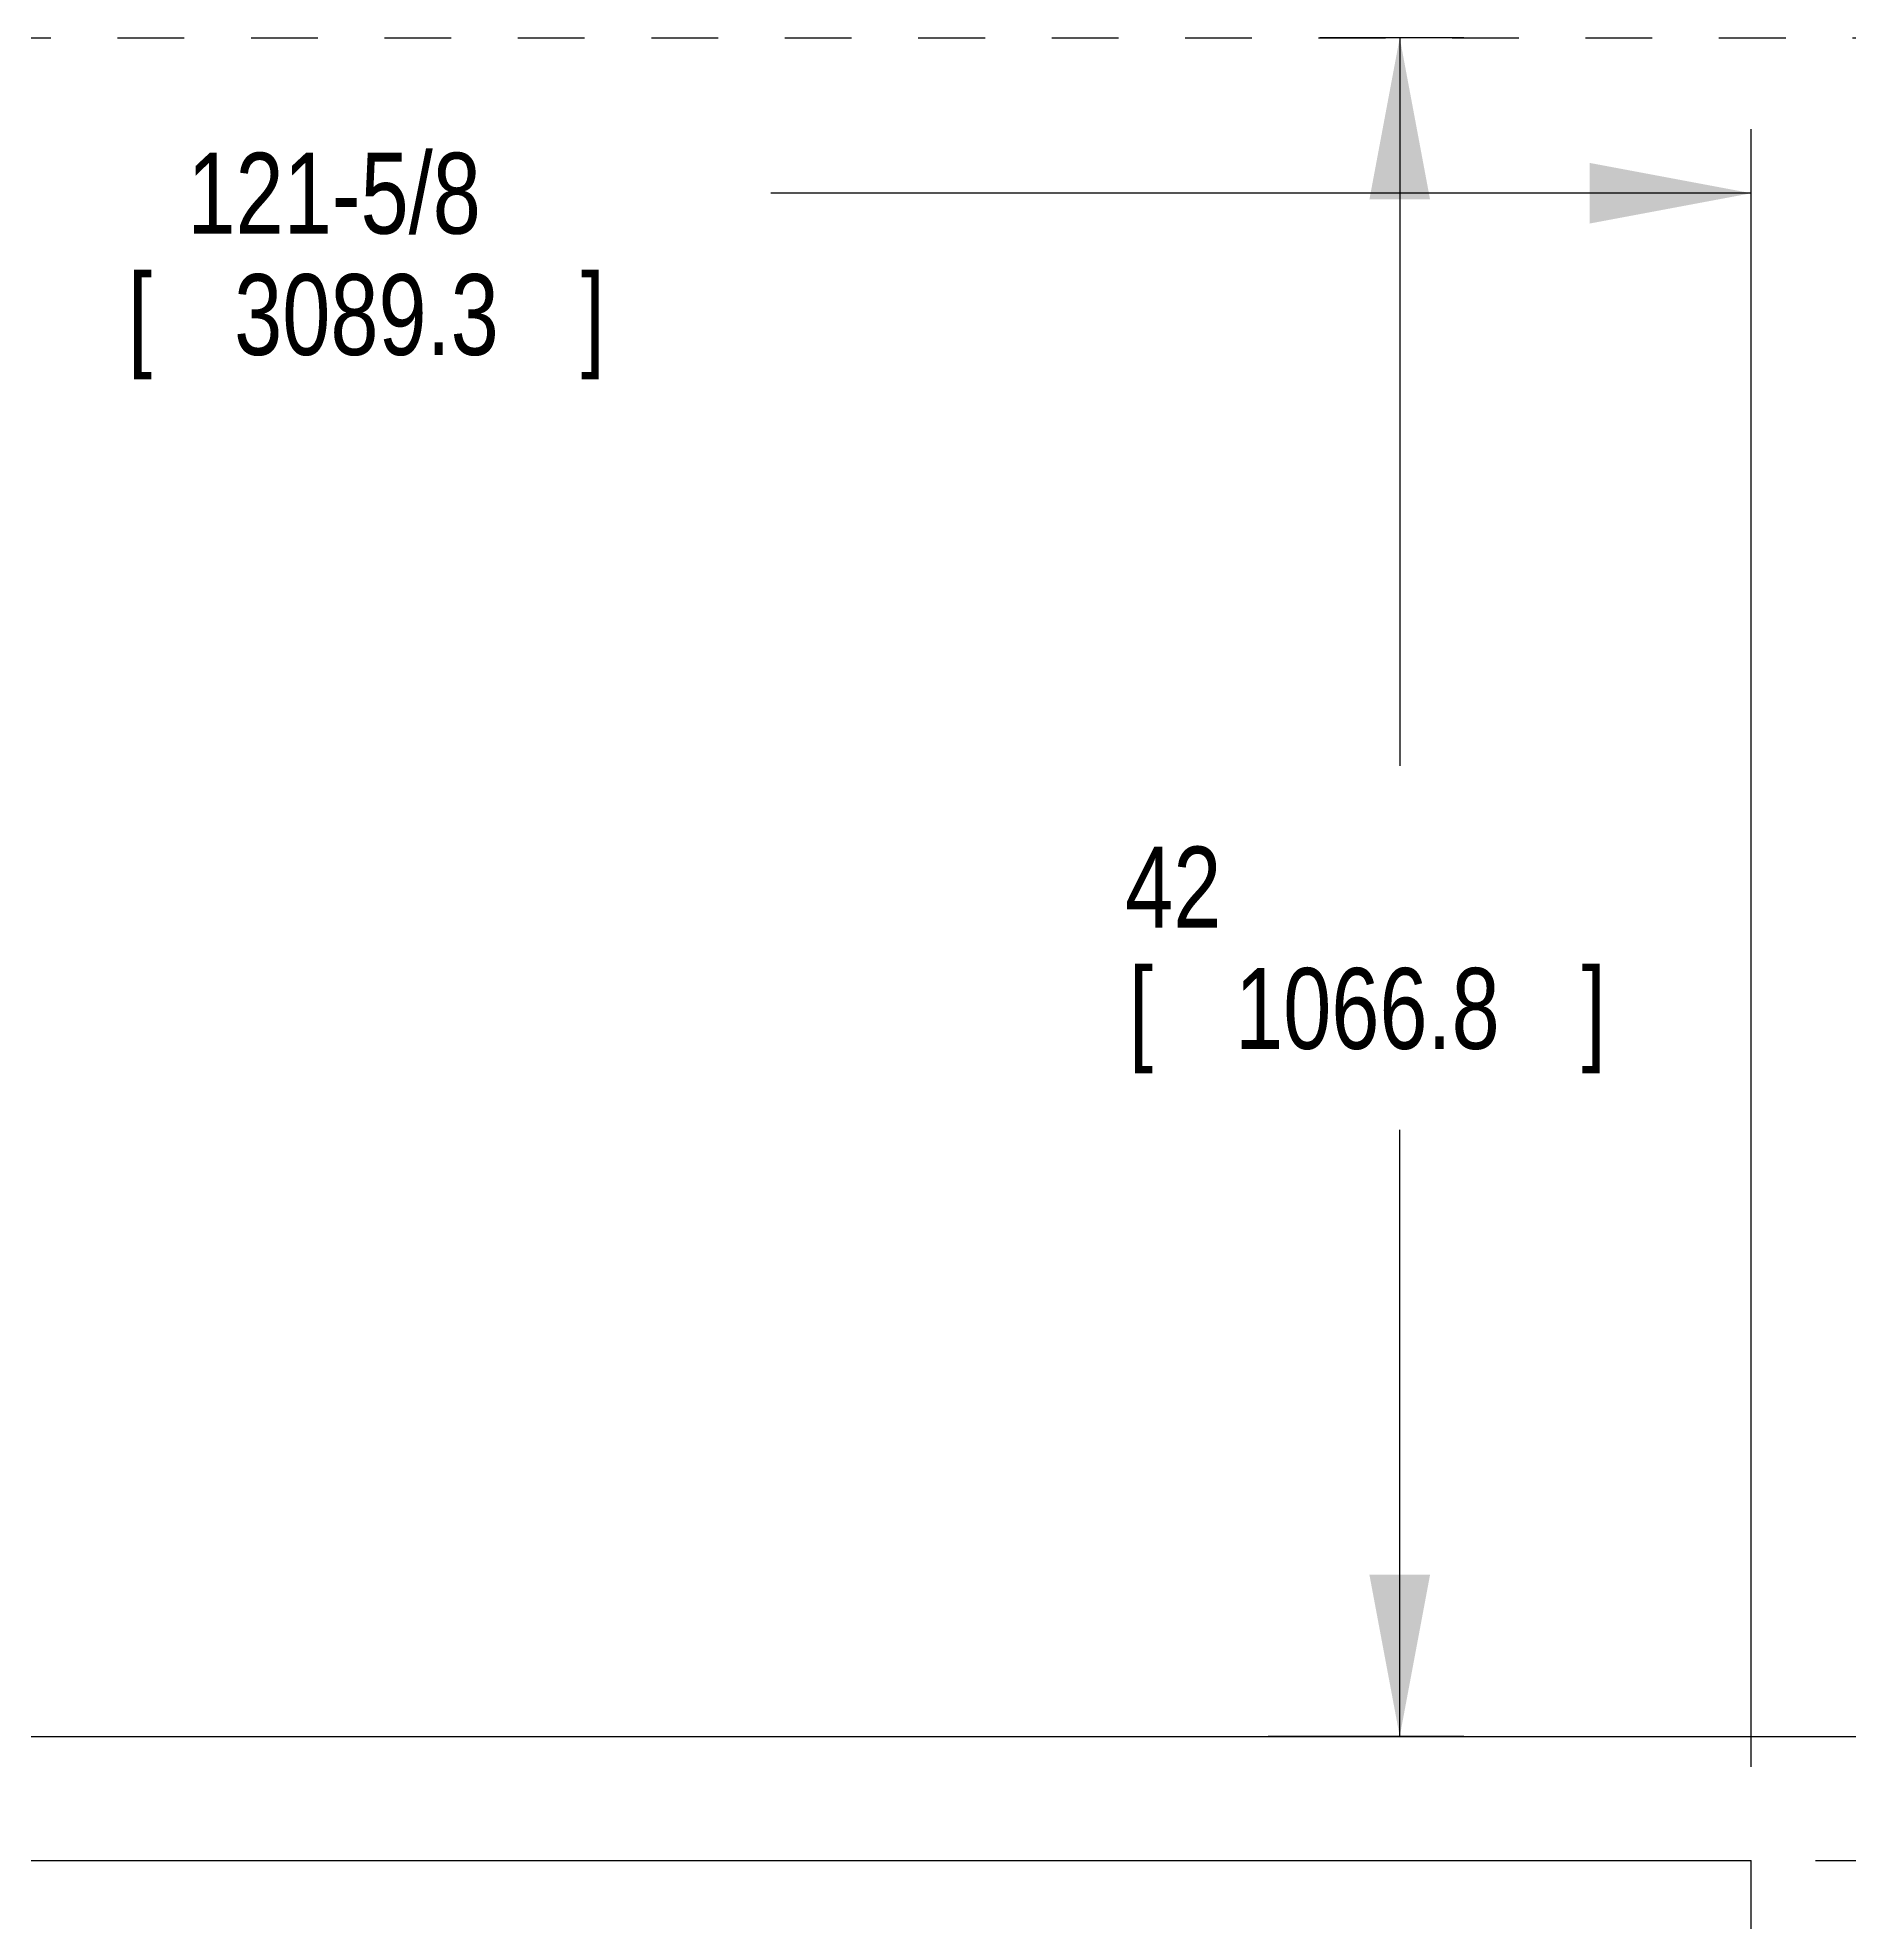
# Model space of a CAD drawing. Extents: x 0 to 300, y 0 to 250.
# Drawn here: x 202.62 to 247.42, y 165.24 to 211.83 of the extents above; entities that cross this region are included whole.
import ezdxf
from ezdxf.enums import TextEntityAlignment as Align

# ---------------------------------------------------------------- set-up
doc = ezdxf.new("R2010")
doc.units = 0
doc.header["$LTSCALE"] = 16.5
doc.linetypes.add('DASHED', pattern=[0.2, 0.1, -0.1])
doc.layers.get('0').update_dxf_attribs({"linetype": 'CONTINUOUS'})
for name, color, linetype in [('CURB-14', 6, 'CONTINUOUS'), ('CURB-14-DIM', 6, 'CONTINUOUS'), ('CURB-24', 6, 'CONTINUOUS'), ('CURB-24-DIM', 6, 'CONTINUOUS'), ('SERVCLEAR', 1, 'CONTINUOUS'), ('SERVCLRDIM', 1, 'CONTINUOUS'), ('UNIT-SOL', 7, 'CONTINUOUS')]:
    doc.layers.add(name, color=color, linetype=linetype)
doc.styles.get("Standard").update_dxf_attribs({"font": 'txt', "width": 0.8})
doc.dimstyles.get("Standard").update_dxf_attribs({"dimtxt": 0.18, "dimasz": 0.18, "dimexe": 0.18, "dimexo": 0.0625, "dimgap": 0.09, "dimtad": 0, "dimtih": 1, "dimtoh": 1, "dimzin": 0, "dimcen": 0.09, "dimazin": 3, "dimtfac": 1, "dimtofl": 0, "dimtmove": 0, "dimatfit": 3})

# ---------------------------------------------------------------- blocks, each defined once
blk = doc.blocks.new('_FILLED')
at = {"color": 0, "linetype": 'ByBlock'}
blk.add_solid([(0, 0), (-1, 0.1875), (-1, -0.1875)], dxfattribs=at)
blk = doc.blocks.new('*D12')
at = {"layer": 'SERVCLRDIM', "color": 1, "linetype": 'CONTINUOUS'}
for p, q in [((237.893, 211.83), (234.326, 211.83)), ((236.306, 211.83), (236.306, 193.83)), ((236.306, 169.83), (236.306, 184.83)), ((237.893, 169.83), (233.053, 169.83))]:
    blk.add_line(p, q, dxfattribs=at)
at = {"layer": 'SERVCLRDIM', "color": 1, "linetype": 'CONTINUOUS', "xscale": 4, "yscale": 4, "zscale": 4}
for p, rotation in [((236.306, 211.83), 90), ((236.306, 169.83), 270)]:
    blk.add_blockref('_FILLED', p, dxfattribs=dict(at, rotation=rotation))
at = {"layer": 'SERVCLRDIM', "color": 1, "linetype": 'CONTINUOUS', "width": 0.8}
for s, p in [('42', (230.706, 189.83)), ('[', (229.906, 186.83)), ('1066.8', (235.506, 186.83)), (']', (241.106, 186.83))]:
    blk.add_text(s, height=2, dxfattribs=at).set_placement(p, align=Align.CENTER)
blk = doc.blocks.new('*D36')
at = {"layer": 'CURB-14-DIM', "color": 6, "linetype": 'CONTINUOUS'}
for p, q in [((123.375, 203.982), (123.375, 209.572)), ((245, 169.084), (245, 209.572)), ((123.375, 207.985), (202.354, 207.985)), ((245, 207.985), (220.754, 207.985)), ((123.375, 196.274), (123.375, 200.662)), ((123.375, 168.019), (123.375, 192.302))]:
    blk.add_line(p, q, dxfattribs=at)
at = {"layer": 'CURB-14-DIM', "color": 6, "linetype": 'CONTINUOUS', "xscale": 4, "yscale": 4, "zscale": 4, "rotation": 180}
blk.add_blockref('_FILLED', (123.375, 207.985), dxfattribs=at)
at = {"layer": 'CURB-14-DIM', "color": 6, "linetype": 'CONTINUOUS', "xscale": 4, "yscale": 4, "zscale": 4}
blk.add_blockref('_FILLED', (245, 207.985), dxfattribs=at)
at = {"layer": 'CURB-14-DIM', "color": 6, "linetype": 'CONTINUOUS', "width": 0.8}
for s, p in [('121-5/8', (209.954, 206.985)), ('[', (205.154, 203.985)), ('3089.3', (210.754, 203.985)), (']', (216.354, 203.985))]:
    blk.add_text(s, height=2, dxfattribs=at).set_placement(p, align=Align.CENTER)
blk = doc.blocks.new('*D37')
at = {"layer": 'CURB-14-DIM', "color": 6, "linetype": 'CONTINUOUS'}
for p, q in [((246.588, 166.768), (279.645, 166.768)), ((278.058, 166.768), (278.058, 133.3)), ((278.058, 86.143), (278.058, 124.3)), ((246.588, 86.143), (279.645, 86.143))]:
    blk.add_line(p, q, dxfattribs=at)
at = {"layer": 'CURB-14-DIM', "color": 6, "linetype": 'CONTINUOUS', "xscale": 4, "yscale": 4, "zscale": 4}
for p, rotation in [((278.058, 166.768), 90), ((278.058, 86.143), 270)]:
    blk.add_blockref('_FILLED', p, dxfattribs=dict(at, rotation=rotation))
at = {"layer": 'CURB-14-DIM', "color": 6, "linetype": 'CONTINUOUS', "width": 0.8}
for s, p in [('80-5/8', (275.658, 129.3)), ('[', (271.658, 126.3)), ('2047.9', (277.258, 126.3)), (']', (282.858, 126.3))]:
    blk.add_text(s, height=2, dxfattribs=at).set_placement(p, align=Align.CENTER)
blk = doc.blocks.new('*D48')
at = {"layer": 'CURB-24-DIM', "color": 6, "linetype": 'CONTINUOUS'}
for p, q in [((123.375, 203.982), (123.375, 209.572)), ((245, 169.084), (245, 209.572)), ((123.375, 207.985), (202.354, 207.985)), ((245, 207.985), (220.754, 207.985)), ((123.375, 196.274), (123.375, 200.662)), ((123.375, 168.019), (123.375, 192.302))]:
    blk.add_line(p, q, dxfattribs=at)
at = {"layer": 'CURB-24-DIM', "color": 6, "linetype": 'CONTINUOUS', "xscale": 4, "yscale": 4, "zscale": 4, "rotation": 180}
blk.add_blockref('_FILLED', (123.375, 207.985), dxfattribs=at)
at = {"layer": 'CURB-24-DIM', "color": 6, "linetype": 'CONTINUOUS', "xscale": 4, "yscale": 4, "zscale": 4}
blk.add_blockref('_FILLED', (245, 207.985), dxfattribs=at)
at = {"layer": 'CURB-24-DIM', "color": 6, "linetype": 'CONTINUOUS', "width": 0.8}
for s, p in [('121-5/8', (209.954, 206.985)), ('[', (205.154, 203.985)), ('3089.3', (210.754, 203.985)), (']', (216.354, 203.985))]:
    blk.add_text(s, height=2, dxfattribs=at).set_placement(p, align=Align.CENTER)
blk = doc.blocks.new('*D49')
at = {"layer": 'CURB-24-DIM', "color": 6, "linetype": 'CONTINUOUS'}
for p, q in [((246.588, 166.768), (279.645, 166.768)), ((278.058, 166.768), (278.058, 133.3)), ((278.058, 86.143), (278.058, 124.3)), ((246.588, 86.143), (279.645, 86.143))]:
    blk.add_line(p, q, dxfattribs=at)
at = {"layer": 'CURB-24-DIM', "color": 6, "linetype": 'CONTINUOUS', "xscale": 4, "yscale": 4, "zscale": 4}
for p, rotation in [((278.058, 166.768), 90), ((278.058, 86.143), 270)]:
    blk.add_blockref('_FILLED', p, dxfattribs=dict(at, rotation=rotation))
at = {"layer": 'CURB-24-DIM', "color": 6, "linetype": 'CONTINUOUS', "width": 0.8}
for s, p in [('80-5/8', (275.658, 129.3)), ('[', (271.658, 126.3)), ('2047.9', (277.258, 126.3)), (']', (282.858, 126.3))]:
    blk.add_text(s, height=2, dxfattribs=at).set_placement(p, align=Align.CENTER)

msp = doc.modelspace()

# ---------------------------------------------------------------- linework, layer by layer
at = {"layer": 'CURB-14', "color": 6, "linetype": 'CONTINUOUS'}
for p in [(123.375, 166.768), (245, 86.143)]:
    msp.add_line(p, (245, 166.768), dxfattribs=at)
at = {"layer": 'CURB-24', "color": 6, "linetype": 'CONTINUOUS'}
for p in [(123.375, 166.768), (245, 86.143)]:
    msp.add_line(p, (245, 166.768), dxfattribs=at)
at = {"layer": 'SERVCLEAR', "color": 1, "linetype": 'DASHED'}
msp.add_line((0, 211.83), (284.398, 211.83), dxfattribs=at)
at = {"layer": 'UNIT-SOL', "color": 7, "linetype": 'CONTINUOUS'}
msp.add_line((120.5, 169.83), (248.398, 169.83), dxfattribs=at)

# ---------------------------------------------------------------- dimensions: what is measured, and where the dimension line sits
at = {"layer": 'CURB-14-DIM', "color": 6, "linetype": 'CONTINUOUS'}
for base, p1, p2, angle, picture, middle in [((123.375, 207.984828294), (245, 167.496200335), (123.375, 166.431669435), 180, '*D36', (210.75399118, 206.484828294)), ((278.05779701, 166.767966651), (245, 86.142966651), (245, 166.767966651), 90, '*D37', (277.25779701, 128.800345577))]:
    dim = msp.add_linear_dim(base=base, p1=p1, p2=p2, angle=angle, dimstyle='Standard', dxfattribs=at)
    dim.commit()
    dim.dimension.update_dxf_attribs({"geometry": picture, "text_midpoint": middle, "dimtype": 128})
at = {"layer": 'CURB-24-DIM', "color": 6, "linetype": 'CONTINUOUS'}
for base, p1, p2, angle, picture, middle in [((123.375, 207.984828294), (245, 167.496200335), (123.375, 166.431669435), 180, '*D48', (210.75399118, 206.484828294)), ((278.05779701, 166.767966651), (245, 86.142966651), (245, 166.767966651), 90, '*D49', (277.25779701, 128.800345577))]:
    dim = msp.add_linear_dim(base=base, p1=p1, p2=p2, angle=angle, dimstyle='Standard', dxfattribs=at)
    dim.commit()
    dim.dimension.update_dxf_attribs({"geometry": picture, "text_midpoint": middle, "dimtype": 128})
at = {"layer": 'SERVCLRDIM', "color": 1, "linetype": 'CONTINUOUS'}
dim = msp.add_linear_dim(base=(236.306, 169.83), p1=(232.739, 211.83), p2=(231.466, 169.83), angle=270, dimstyle='Standard', dxfattribs=at)
dim.commit()
dim.dimension.update_dxf_attribs({"geometry": '*D12', "text_midpoint": (235.506, 189.33), "dimtype": 128})

doc.saveas('drawing.dxf')
